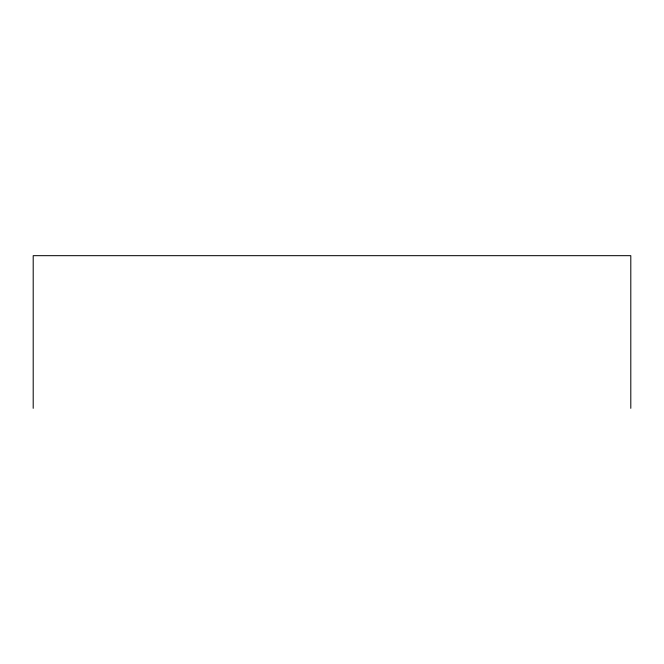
<?xml version="1.0" encoding="UTF-8"?>
<svg xmlns="http://www.w3.org/2000/svg" width="664" height="664" viewBox="0 0 664 664"><rect width="100%" height="100%" fill="white"/><g stroke="black" fill="none" stroke-linecap="round" stroke-linejoin="round"><path stroke-width="1" d="M630.8 408.327L630.8 255.673L33.2 255.673L33.2 408.327"/></g></svg>
